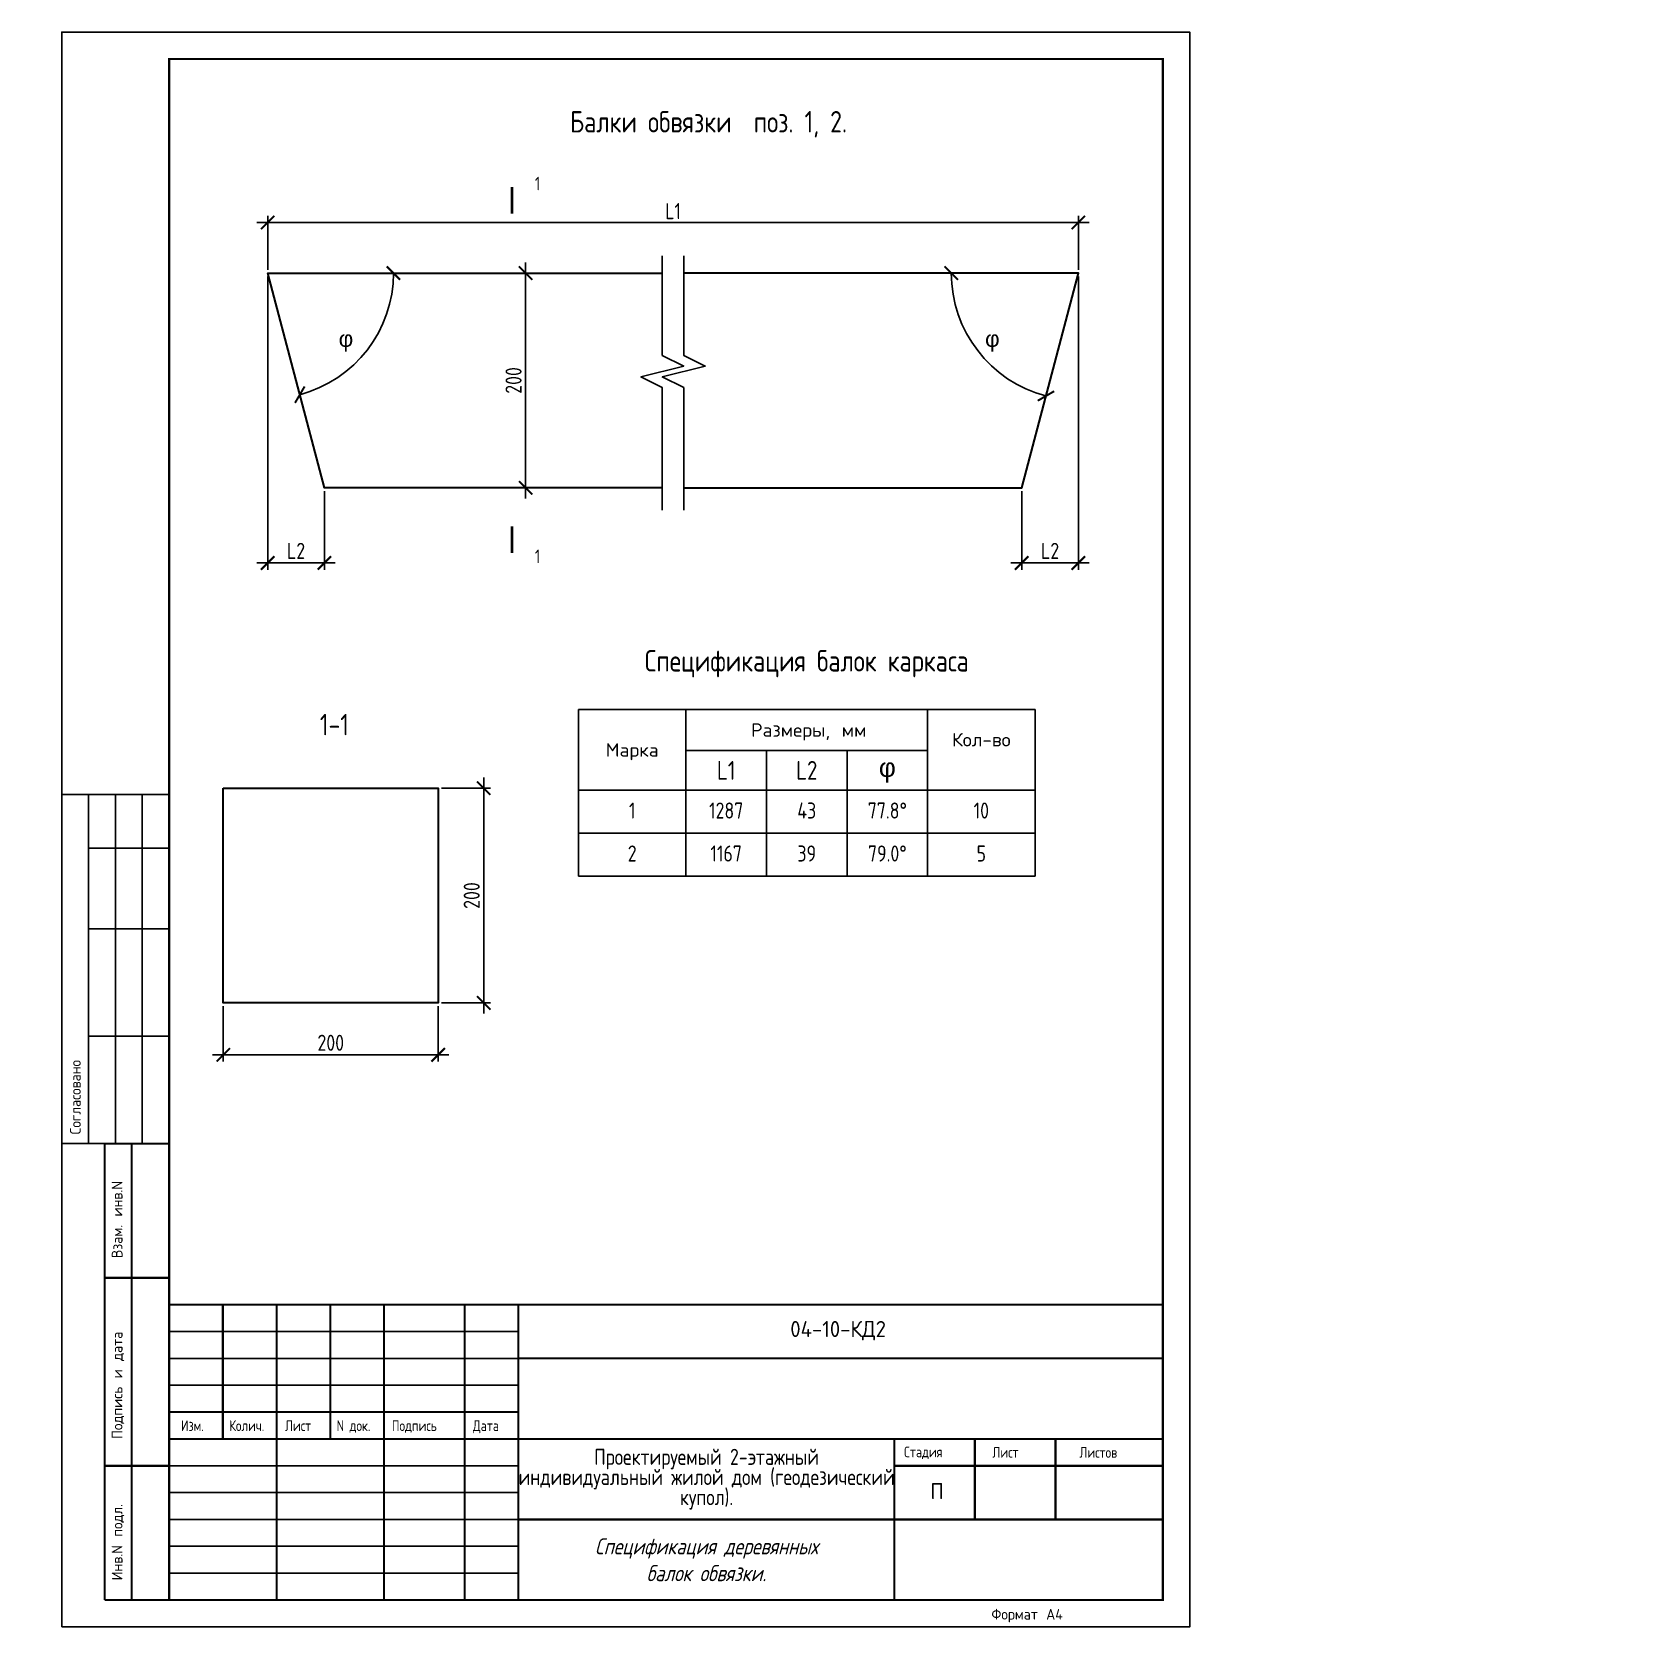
# Model space of a CAD drawing. Header units: millimetres. Extents: x -2105 to 890, y -50 to 2920.
import ezdxf
from ezdxf.enums import TextEntityAlignment as Align

# ---------------------------------------------------------------- set-up
doc = ezdxf.new("R2010")
doc.units = ezdxf.units.MM
doc.layers.add('SERV', color=7, linetype='Continuous', lineweight=20)
doc.styles.add('FIO300', font='romant.shx', dxfattribs={"width": 0.9, "height": 300})
doc.styles.add('SPDS', font='SPDS.shx')
doc.styles.get("Standard").update_dxf_attribs({"font": 'romans.shx', "width": 0.75})
doc.styles.add('TXT200', font='TXT.shx', dxfattribs={"width": 0.9, "height": 200})
doc.styles.add('TXT250', font='txt.shx', dxfattribs={"height": 2.5})
doc.dimstyles.get("Standard").update_dxf_attribs({"dimtxt": 0.18, "dimasz": 0.18, "dimexe": 0.18, "dimexo": 0.0625, "dimgap": 0.09, "dimtad": 0, "dimtih": 1, "dimtoh": 1, "dimdec": 4, "dimzin": 0, "dimdsep": 46, "dimtxsty": 'Standard', "dimcen": 0.09, "dimadec": 0, "dimazin": 0, "dimtfac": 1, "dimtdec": 4, "dimtofl": 0, "dimtmove": 0, "dimatfit": 3, "dimfxl": 1, "dimtolj": 1, "dimtzin": 0, "dimarcsym": 0})

# ---------------------------------------------------------------- blocks, each defined once
blk = doc.blocks.new('*U3')
for p, q in [((-205, 150), (-185, 150)), ((-200, 85), (-200, 150)), ((-195, 85), (-195, 150)), ((-190, 85), (-190, 150)), ((-200, 140), (-185, 140)), ((-200, 125), (-185, 125)), ((-200, 105), (-185, 105)), ((-205, 85), (-197, 85)), ((-185, 85), (-185, 0))]:
    blk.add_line(p, q)
at = {"flags": 128}
blk.add_lwpolyline([(-205, -5), (-205, 292), (5, 292), (5, -5)], close=True, dxfattribs=at)
at = {"const_width": 0.4, "flags": 128}
blk.add_lwpolyline([(-185, 0), (-185, 287), (0, 287), (0, 0)], close=True, dxfattribs=at)
for points in [[(-197, 0), (-197, 85)], [(-197, 85), (-185, 85)], [(-192, 0), (-192, 85)], [(-185, 60), (-197, 60)], [(-185, 25), (-197, 25)], [(-185, 0), (-197, 0)]]:
    blk.add_lwpolyline(points, dxfattribs=at)
at = {"style": 'TXT200', "width": 0.9}
for s, p in [('Согласовано', (-201.46, 86.72)), ('Взам. инв.N', (-193.69, 63.66)), ('Подпись и дата', (-193.69, 29.99)), ('Инв.N подл.', (-193.69, 3.66))]:
    blk.add_text(s, height=2, rotation=90, dxfattribs=at).set_placement(p)
blk.add_text('Формат A4', height=2, dxfattribs=at).set_placement((-31.92, -3.65))
blk = doc.blocks.new('*U28')
at = {"linetype": 'ByBlock'}
for p, q in [((-85, 0), (-65, 0)), ((-85, -15), (-85, 0)), ((-65, -15), (-65, 0)), ((-65, 0), (0, 0)), ((-20, -15), (-20, 0)), ((0, -15), (0, 0)), ((-50, -15), (-50, -7.6)), ((-35, -15), (-35, -7.6)), ((-85, -15), (-65, -15)), ((-85, -31), (-85, -15)), ((-65, -31), (-65, -15)), ((-65, -15), (0, -15)), ((-50, -31), (-50, -15)), ((-35, -31), (-35, -15)), ((-20, -31), (-20, -15)), ((0, -31), (0, -15))]:
    blk.add_line(p, q, dxfattribs=at)
for p, q in [((-65, -7.6), (-20, -7.6)), ((-85, -23), (-65, -23)), ((-65, -23), (0, -23)), ((-85, -31), (-65, -31)), ((-65, -31), (0, -31))]:
    blk.add_line(p, q)
at = {"style": 'TXT250'}
for s, p in [('Размеры, мм', (-42.13, -3.8)), ('Марка', (-75, -7.5))]:
    blk.add_text(s, height=2.5, dxfattribs=at).set_placement(p, align=Align.MIDDLE_CENTER)
blk.add_text('Кол-во', height=2.5, dxfattribs=at).set_placement((-10, -7.6), align=Align.BOTTOM_CENTER)
blk = doc.blocks.new('_ArchTick')
at = {"color": 0, "linetype": 'ByBlock', "const_width": 0.15}
blk.add_lwpolyline([(-0.5, -0.5), (0.5, 0.5)], dxfattribs=at)
blk = doc.blocks.new('*D5')
at = {"color": 0, "lineweight": -2, "ltscale": 100, "transparency": 16777216}
for p, q in [((-1186.4, 2491.3), (-1186.4, 2051.3)), ((-1293, 2471.3), (-1173.9, 2471.3)), ((-1293, 2071.3), (-1173.9, 2071.3))]:
    blk.add_line(p, q, dxfattribs=at)
at = {"layer": 'Defpoints', "color": 0, "ltscale": 100, "transparency": 16777216}
for p in [(-1299.2, 2471.3), (-1299.2, 2071.3), (-1186.4, 2071.3)]:
    blk.add_point(p, dxfattribs=at)
at = {"color": 0, "lineweight": -2, "ltscale": 100, "transparency": 16777216, "xscale": 25, "yscale": 25, "zscale": 25}
for p, rotation in [((-1186.4, 2471.3), 90), ((-1186.4, 2071.3), 270)]:
    blk.add_blockref('_ArchTick', p, dxfattribs=dict(at, rotation=rotation))
at = {"color": 0, "ltscale": 100, "transparency": 16777216, "insert": (-1208.8, 2271.3), "char_height": 30, "attachment_point": 5, "rotation": 90, "style": 'SPDS'}
blk.add_mtext('\\A1;200', dxfattribs=at)
blk = doc.blocks.new('*D6')
at = {"color": 0, "lineweight": -2, "ltscale": 100, "transparency": 16777216}
for p, q in [((-1666.6, 2477.5), (-1666.6, 2578)), ((-157.3, 2477.5), (-157.3, 2578)), ((-1686.6, 2565.5), (-137.3, 2565.5))]:
    blk.add_line(p, q, dxfattribs=at)
at = {"layer": 'Defpoints', "color": 0, "ltscale": 100, "transparency": 16777216}
for p in [(-157.3, 2565.5), (-1666.6, 2471.3), (-157.3, 2471.3)]:
    blk.add_point(p, dxfattribs=at)
at = {"color": 0, "lineweight": -2, "ltscale": 100, "transparency": 16777216, "xscale": 25, "yscale": 25, "zscale": 25, "rotation": 180}
blk.add_blockref('_ArchTick', (-1666.6, 2565.5), dxfattribs=at)
at = {"color": 0, "lineweight": -2, "ltscale": 100, "transparency": 16777216, "xscale": 25, "yscale": 25, "zscale": 25}
blk.add_blockref('_ArchTick', (-157.3, 2565.5), dxfattribs=at)
at = {"color": 0, "ltscale": 100, "transparency": 16777216, "insert": (-911.9, 2586.7), "char_height": 30, "attachment_point": 5, "style": 'SPDS'}
blk.add_mtext('\\A1;L1', dxfattribs=at)
blk = doc.blocks.new('*D7')
at = {"color": 0, "lineweight": -2, "ltscale": 100, "transparency": 16777216}
for p, q in [((-1666.6, 2465), (-1666.6, 1918.9)), ((-1561, 2065), (-1561, 1918.9)), ((-1686.6, 1931.4), (-1541, 1931.4))]:
    blk.add_line(p, q, dxfattribs=at)
at = {"layer": 'Defpoints', "color": 0, "ltscale": 100, "transparency": 16777216}
for p in [(-1666.6, 2471.3), (-1561, 2071.3), (-1561, 1931.4)]:
    blk.add_point(p, dxfattribs=at)
at = {"color": 0, "lineweight": -2, "ltscale": 100, "transparency": 16777216, "xscale": 25, "yscale": 25, "zscale": 25, "rotation": 180}
blk.add_blockref('_ArchTick', (-1666.6, 1931.4), dxfattribs=at)
at = {"color": 0, "lineweight": -2, "ltscale": 100, "transparency": 16777216, "xscale": 25, "yscale": 25, "zscale": 25}
blk.add_blockref('_ArchTick', (-1561, 1931.4), dxfattribs=at)
at = {"color": 0, "ltscale": 100, "transparency": 16777216, "insert": (-1613.8, 1953.9), "char_height": 30, "attachment_point": 5, "style": 'SPDS', "bg_fill": 3, "box_fill_scale": 1.1, "bg_fill_color": 256, "bg_fill_true_color": 13158600, "bg_fill_transparency": 6847}
blk.add_mtext('\\A1;L2', dxfattribs=at)
blk = doc.blocks.new('*D8')
at = {"color": 0, "lineweight": -2, "ltscale": 100, "transparency": 16777216}
for p, q in [((-157.3, 2465), (-157.3, 1918.9)), ((-262.8, 2065), (-262.8, 1918.9)), ((-137.3, 1931.4), (-282.8, 1931.4))]:
    blk.add_line(p, q, dxfattribs=at)
at = {"layer": 'Defpoints', "color": 0, "ltscale": 100, "transparency": 16777216}
for p in [(-157.3, 2471.3), (-262.8, 2071.3), (-262.8, 1931.4)]:
    blk.add_point(p, dxfattribs=at)
at = {"color": 0, "lineweight": -2, "ltscale": 100, "transparency": 16777216, "xscale": 25, "yscale": 25, "zscale": 25, "rotation": 180}
blk.add_blockref('_ArchTick', (-262.8, 1931.4), dxfattribs=at)
at = {"color": 0, "lineweight": -2, "ltscale": 100, "transparency": 16777216, "xscale": 25, "yscale": 25, "zscale": 25}
blk.add_blockref('_ArchTick', (-157.3, 1931.4), dxfattribs=at)
at = {"color": 0, "ltscale": 100, "transparency": 16777216, "insert": (-210, 1953.9), "char_height": 30, "attachment_point": 5, "style": 'SPDS'}
blk.add_mtext('\\A1;L2', dxfattribs=at)
blk = doc.blocks.new('*D9')
at = {"color": 0, "lineweight": -2, "ltscale": 100, "transparency": 16777216}
blk.add_arc((-1666.6, 2471.3), 234.2, 284.7805, 0, dxfattribs=at)
at = {"layer": 'Defpoints', "color": 0, "ltscale": 100, "transparency": 16777216}
for p in [(-1666.6, 2471.3), (-1666.6, 2471.3), (-931.9, 2471.3), (-1516.5, 2291.5), (-1561, 2071.3)]:
    blk.add_point(p, dxfattribs=at)
at = {"color": 0, "lineweight": -2, "ltscale": 100, "transparency": 16777216, "xscale": 25, "yscale": 25, "zscale": 25}
for p, rotation in [((-1432.4, 2471.3), 90), ((-1606.8, 2244.8), 194.7805189900519)]:
    blk.add_blockref('_ArchTick', p, dxfattribs=dict(at, rotation=rotation))
blk = doc.blocks.new('*D10')
at = {"color": 0, "lineweight": -2, "ltscale": 100, "transparency": 16777216}
blk.add_arc((-157.3, 2471.3), 236.7, 180, 255.2195, dxfattribs=at)
at = {"layer": 'Defpoints', "color": 0, "ltscale": 100, "transparency": 16777216}
for p in [(-891.9, 2471.3), (-157.3, 2471.3), (-157.3, 2471.3), (-309, 2289.5), (-262.8, 2071.3)]:
    blk.add_point(p, dxfattribs=at)
at = {"color": 0, "lineweight": -2, "ltscale": 100, "transparency": 16777216, "xscale": 25, "yscale": 25, "zscale": 25}
for p, rotation in [((-394, 2471.3), 90), ((-217.7, 2242.4), 345.219481009948)]:
    blk.add_blockref('_ArchTick', p, dxfattribs=dict(at, rotation=rotation))
blk = doc.blocks.new('*D11')
at = {"color": 0, "lineweight": -2, "ltscale": 100, "transparency": 16777216}
for p, q in [((-1264.4, 1092), (-1264.4, 1532)), ((-1342.9, 1512), (-1251.9, 1512)), ((-1342.9, 1112), (-1251.9, 1112))]:
    blk.add_line(p, q, dxfattribs=at)
at = {"layer": 'Defpoints', "color": 0, "ltscale": 100, "transparency": 16777216}
for p in [(-1349.2, 1512), (-1264.4, 1512), (-1349.2, 1112)]:
    blk.add_point(p, dxfattribs=at)
at = {"color": 0, "lineweight": -2, "ltscale": 100, "transparency": 16777216, "xscale": 25, "yscale": 25, "zscale": 25}
for p, rotation in [((-1264.4, 1512), 90), ((-1264.4, 1112), 270)]:
    blk.add_blockref('_ArchTick', p, dxfattribs=dict(at, rotation=rotation))
at = {"color": 0, "ltscale": 100, "transparency": 16777216, "insert": (-1286.8, 1312), "char_height": 30, "attachment_point": 5, "rotation": 90, "style": 'SPDS'}
blk.add_mtext('\\A1;200', dxfattribs=at)
blk = doc.blocks.new('raz2')
at = {"layer": 'SERV'}
blk.add_lwpolyline([(0, 1, 0, 0.6, 0), (-2.5, 1, 0, 0, 0), (-7, 1, 0, 0, 0)], format="xyseb", dxfattribs=at)
at = {"layer": 'SERV', "const_width": 0.5}
blk.add_lwpolyline([(0, 2.5), (0, -2.5)], dxfattribs=at)
at = {"layer": 'SERV', "style": 'TXT250', "width": 0.9}
blk.add_attdef('RAZ', text='', height=2.5, dxfattribs=at).set_placement((-4.77, 1.87), align=Align.CENTER)
blk = doc.blocks.new('*D13')
at = {"color": 0, "lineweight": -2, "ltscale": 100, "transparency": 16777216}
for p, q in [((-1749.2, 1105.8), (-1749.2, 1002.9)), ((-1349.2, 1105.8), (-1349.2, 1002.9)), ((-1769.2, 1015.4), (-1329.2, 1015.4))]:
    blk.add_line(p, q, dxfattribs=at)
at = {"layer": 'Defpoints', "color": 0, "ltscale": 100, "transparency": 16777216}
for p in [(-1749.2, 1112), (-1349.2, 1112), (-1349.2, 1015.4)]:
    blk.add_point(p, dxfattribs=at)
at = {"color": 0, "lineweight": -2, "ltscale": 100, "transparency": 16777216, "xscale": 25, "yscale": 25, "zscale": 25, "rotation": 180}
blk.add_blockref('_ArchTick', (-1749.2, 1015.4), dxfattribs=at)
at = {"color": 0, "lineweight": -2, "ltscale": 100, "transparency": 16777216, "xscale": 25, "yscale": 25, "zscale": 25}
blk.add_blockref('_ArchTick', (-1349.2, 1015.4), dxfattribs=at)
at = {"color": 0, "ltscale": 100, "transparency": 16777216, "insert": (-1549.2, 1037.8), "char_height": 30, "attachment_point": 5, "style": 'SPDS'}
blk.add_mtext('\\A1;200', dxfattribs=at)
blk = doc.blocks.new('*U15')
for p, q in [((-185, 50), (-120, 50)), ((-185, 45), (-120, 45)), ((-185, 40), (-120, 40)), ((-185, 25), (-120, 25)), ((-185, 20), (-120, 20)), ((-185, 15), (-120, 15)), ((-185, 10), (-120, 10)), ((-185, 5), (-120, 5))]:
    blk.add_line(p, q)
at = {"const_width": 0.4, "flags": 128}
for points in [[(0, 55), (-185, 55)], [(-185, 55), (-185, 0)], [(-175, 55), (-175, 30)], [(-165, 55), (-165, 0)], [(-155, 55), (-155, 30)], [(-145, 55), (-145, 0)], [(-130, 55), (-130, 0)], [(-120, 55), (-120, 0)], [(-120, 45), (0, 45)], [(-185, 35), (-120, 35)], [(-185, 30), (0, 30)], [(-50, 30), (-50, 0)], [(-35, 30), (-35, 15)], [(-20, 30), (-20, 15)], [(-50, 25), (0, 25)], [(-120, 15), (0, 15)]]:
    blk.add_lwpolyline(points, dxfattribs=at)
at = {"style": 'FIO300', "width": 0.9}
blk.add_text('04-10-КД2', height=3, dxfattribs=at).set_placement((-60.46, 48.97), align=Align.CENTER)
at = {"style": 'SPDS'}
for s, p in [('Изм.', (-182.81, 31.47)), ('Колич.', (-173.81, 31.47)), ('Лист', (-163.42, 31.47)), ('N док.', (-153.83, 31.47)), ('Подпись', (-143.55, 31.47)), ('Дата', (-128.46, 31.47)), ('Стадия', (-48.18, 26.58)), ('Лист', (-31.73, 26.51)), ('Листов', (-15.52, 26.49))]:
    blk.add_text(s, height=2, dxfattribs=at).set_placement(p)
at = {"layer": 'Defpoints', "style": 'FIO300', "width": 0.9}
blk.add_text('П', height=3, dxfattribs=at).set_placement((-42.04, 18.78), align=Align.CENTER)
at = {"layer": 'Defpoints', "insert": (-84.95, 22.5), "char_height": 3, "width": 69.8988, "attachment_point": 5, "line_spacing_factor": 0.75, "style": 'SPDS'}
blk.add_mtext('Проектируемый 2-этажный индивидуальный жилой дом (геодезический купол).', dxfattribs=at)

msp = doc.modelspace()

# ---------------------------------------------------------------- linework, layer by layer
at = {"ltscale": 100}
for points in [[(-931.9, 2503.4), (-931.9, 2318), (-891.9, 2298), (-971.9, 2278), (-931.9, 2258), (-931.9, 2029.6)], [(-891.9, 2503.4), (-891.9, 2318), (-851.9, 2298), (-931.9, 2278), (-891.9, 2258), (-891.9, 2029.6)]]:
    msp.add_lwpolyline(points, dxfattribs=at)
at = {"lineweight": 30, "ltscale": 100}
for points in [[(-931.9, 2071.3), (-1561, 2071.3), (-1666.6, 2471.3), (-931.9, 2471.3)], [(-891.9, 2071.3), (-262.8, 2071.3), (-157.3, 2471.3), (-891.9, 2471.3)]]:
    msp.add_lwpolyline(points, dxfattribs=at)
msp.add_lwpolyline([(-1749.2, 1512), (-1349.2, 1512), (-1349.2, 1112), (-1749.2, 1112)], close=True, dxfattribs=at)

# ---------------------------------------------------------------- block references
at = {"xscale": 10, "yscale": 10, "zscale": 10}
for name, p in [('*U3', (0, 0)), ('*U28', (-238, 1658.2)), ('*U15', (0, 0))]:
    msp.add_blockref(name, p, dxfattribs=at)
ref = msp.add_blockref('raz2', (-1212, 2606.9), dxfattribs=dict(xscale=-10, yscale=10, zscale=10))
ref.add_attrib('RAZ', '1', dxfattribs={"layer": 'SERV', "height": 25, "style": 'SPDS'}).set_placement((-1164.2, 2625.6), align=Align.CENTER)
ref = msp.add_blockref('raz2', (-1212, 1974.9), dxfattribs=dict(xscale=10, yscale=10, zscale=10, rotation=180))
ref.add_attrib('RAZ', '1', dxfattribs={"layer": 'SERV', "height": 25, "style": 'SPDS'}).set_placement((-1164.2, 1931.2), align=Align.CENTER)

# ---------------------------------------------------------------- texts
at = {"ltscale": 100, "attachment_point": 5, "style": 'SPDS'}
for s, insert, char_height, width in [('Балки обвязки  поз. 1, 2.', (-845.9, 2748.5), 40, 1106.187), ('{\\fArial|b0|i0|c0|p34;φ}', (-317.5, 2344.5), 30, 54.541), ('Спецификация балок каркаса', (-663, 1743.8), 40, 850), ('1-1', (-1542.4, 1630.4), 40, 149.882), ('L1', (-813, 1545.2), 35, 150), ('L2', (-663, 1545.2), 35, 150), ('{\\fArial|b0|i0|c0|p34;φ}', (-513, 1545.2), 35, 150), ('1287', (-813, 1470.3), 30, 150), ('43', (-663, 1470.3), 30, 150), ('77.8%%D', (-513, 1470.3), 30, 150), ('10', (-338, 1470.3), 30, 200), ('1167', (-813, 1390.3), 30, 150), ('39', (-663, 1390.3), 30, 150), ('79.0%%D', (-513, 1390.3), 30, 150), ('5', (-338, 1390.3), 30, 200)]:
    msp.add_mtext(s, dxfattribs=dict(at, insert=insert, char_height=char_height, width=width))
at = {"color": 1, "ltscale": 100, "insert": (-988, 1470.3), "char_height": 30, "width": 200, "attachment_point": 5, "style": 'SPDS'}
msp.add_mtext('1', dxfattribs=at)
at = {"color": 5, "ltscale": 100, "insert": (-988, 1390.3), "char_height": 30, "width": 200, "attachment_point": 5, "style": 'SPDS'}
msp.add_mtext('2', dxfattribs=at)
at = {"insert": (-850, 75), "char_height": 30, "width": 700, "attachment_point": 5, "style": 'SPDS'}
msp.add_mtext('{\\Q15;Спецификация деревянных\\Pбалок обвязки.}', dxfattribs=at)

# ---------------------------------------------------------------- dimensions: what is measured, and where the dimension line sits
at = {"ltscale": 100}
for base, p1, p2, text, picture, middle in [((-157.3, 2565.5), (-1666.6, 2471.3), (-157.3, 2471.3), 'L1', '*D6', (-911.9, 2586.7)), ((-262.8, 1931.4), (-157.3, 2471.3), (-262.8, 2071.3), 'L2', '*D8', (-210, 1953.9))]:
    dim = msp.add_linear_dim(base=base, p1=p1, p2=p2, text=text, dimstyle='Standard', override={"dimscale": 10, "dimtxt": 3, "dimasz": 2.5, "dimexe": 1.25, "dimexo": 0.625, "dimgap": 0.625, "dimtad": 1, "dimtih": 0, "dimdec": 0, "dimlfac": 1, "dimrnd": 0.001, "dimzin": 8, "dimdsep": 44, "dimtxsty": 'SPDS', "dimblk": 'ArchTick', "dimblk1": 'ArchTick', "dimblk2": 'ArchTick', "dimsah": 1, "dimcen": 2.5, "dimdle": 2, "dimazin": 2, "dimtdec": 0, "dimtofl": 1, "dimtmove": 1, "dimtolj": 1}, dxfattribs=at)
    dim.commit()
    dim.dimension.update_dxf_attribs({"geometry": picture, "text_midpoint": middle})
for base, p1, p2, override, picture, middle in [((-1186.4, 2071.3), (-1299.2, 2471.3), (-1299.2, 2071.3), {"dimscale": 10, "dimtxt": 3, "dimasz": 2.5, "dimexe": 1.25, "dimexo": 0.625, "dimgap": 0.625, "dimtad": 1, "dimtih": 0, "dimdec": 0, "dimlfac": 0.5, "dimrnd": 0.001, "dimzin": 8, "dimdsep": 44, "dimtxsty": 'SPDS', "dimblk": 'ArchTick', "dimcen": 2.5, "dimdle": 2, "dimazin": 2, "dimtdec": 0, "dimtofl": 1, "dimtmove": 1}, '*D5', (-1208.8, 2271.3)), ((-1264.4, 1512), (-1349.2, 1112), (-1349.2, 1512), {"dimscale": 10, "dimtxt": 3, "dimasz": 2.5, "dimexe": 1.25, "dimexo": 0.625, "dimgap": 0.625, "dimtad": 1, "dimtih": 0, "dimdec": 0, "dimlfac": 0.5, "dimrnd": 0.001, "dimzin": 8, "dimdsep": 44, "dimtxsty": 'SPDS', "dimblk": 'ArchTick', "dimblk1": 'ArchTick', "dimblk2": 'ArchTick', "dimsah": 1, "dimcen": 2.5, "dimdle": 2, "dimazin": 2, "dimtdec": 0, "dimtofl": 1, "dimtmove": 1, "dimtolj": 1}, '*D11', (-1286.8, 1312))]:
    dim = msp.add_linear_dim(base=base, p1=p1, p2=p2, angle=90, dimstyle='Standard', override=override, dxfattribs=at)
    dim.commit()
    dim.dimension.update_dxf_attribs({"geometry": picture, "text_midpoint": middle})
dim = msp.add_linear_dim(base=(-1349.2, 1015.4), p1=(-1749.2, 1112), p2=(-1349.2, 1112), dimstyle='Standard', override={"dimscale": 10, "dimtxt": 3, "dimasz": 2.5, "dimexe": 1.25, "dimexo": 0.625, "dimgap": 0.625, "dimtad": 1, "dimtih": 0, "dimdec": 0, "dimlfac": 0.5, "dimrnd": 0.001, "dimzin": 8, "dimdsep": 44, "dimtxsty": 'SPDS', "dimblk": 'ArchTick', "dimblk1": 'ArchTick', "dimblk2": 'ArchTick', "dimsah": 1, "dimcen": 2.5, "dimdle": 2, "dimazin": 2, "dimtdec": 0, "dimtofl": 1, "dimtmove": 1, "dimtolj": 1}, dxfattribs=at)
dim.commit()
dim.dimension.update_dxf_attribs({"geometry": '*D13', "text_midpoint": (-1549.2, 1037.8)})

# ---------------------------------------------------------------- next in the draw order: dimensions: what is measured, and where the dimension line sits
dim = msp.add_linear_dim(base=(-1561, 1931.4), p1=(-1666.6, 2471.3), p2=(-1561, 2071.3), text='L2', dimstyle='Standard', override={"dimscale": 10, "dimtxt": 3, "dimasz": 2.5, "dimexe": 1.25, "dimexo": 0.625, "dimgap": 0.625, "dimtad": 1, "dimtih": 0, "dimdec": 0, "dimlfac": 1, "dimrnd": 0.001, "dimzin": 8, "dimdsep": 44, "dimtxsty": 'SPDS', "dimblk": 'ArchTick', "dimblk1": 'ArchTick', "dimblk2": 'ArchTick', "dimsah": 1, "dimcen": 2.5, "dimdle": 2, "dimazin": 2, "dimtdec": 0, "dimtofl": 1, "dimtmove": 1, "dimtfill": 1, "dimtolj": 1}, dxfattribs=at)
dim.commit()
dim.dimension.update_dxf_attribs({"geometry": '*D7', "text_midpoint": (-1613.8, 1953.9)})

# ---------------------------------------------------------------- next in the draw order: texts
at = {"ltscale": 100, "insert": (-1520.9, 2344.5), "char_height": 30, "width": 54.541, "attachment_point": 5, "style": 'SPDS'}
msp.add_mtext('{\\fArial|b0|i0|c0|p34;φ}', dxfattribs=at)

# ---------------------------------------------------------------- next in the draw order: dimensions: what is measured, and where the dimension line sits
at = {"ltscale": 100}
for base, line1, line2, picture, middle in [((-1516.5, 2291.5), ((-1666.6, 2471.3), (-931.9, 2471.3)), ((-1561, 2071.3), (-1666.6, 2471.3)), '*D9', (889.8, 2599.8)), ((-309, 2289.5), ((-262.8, 2071.3), (-157.3, 2471.3)), ((-157.3, 2471.3), (-891.9, 2471.3)), '*D10', (-2105.1, 1152.5))]:
    dim = msp.add_angular_dim_2l(base=base, line1=line1, line2=line2, text=' ', dimstyle='Standard', override={"dimscale": 10, "dimtxt": 2.5, "dimasz": 2.5, "dimexe": 1.25, "dimexo": 0.625, "dimgap": 0.625, "dimtad": 1, "dimtih": 0, "dimdec": 0, "dimlfac": 1, "dimrnd": 0.001, "dimzin": 8, "dimdsep": 44, "dimtxsty": 'SPDS', "dimblk": 'ArchTick', "dimblk1": 'ArchTick', "dimblk2": 'ArchTick', "dimsah": 1, "dimcen": 2.5, "dimdle": 2, "dimazin": 2, "dimtdec": 0, "dimtofl": 1, "dimtmove": 1, "dimtolj": 1}, dxfattribs=at)
    dim.commit()
    dim.dimension.update_dxf_attribs({"geometry": picture, "text_midpoint": middle})

doc.saveas('drawing.dxf')
